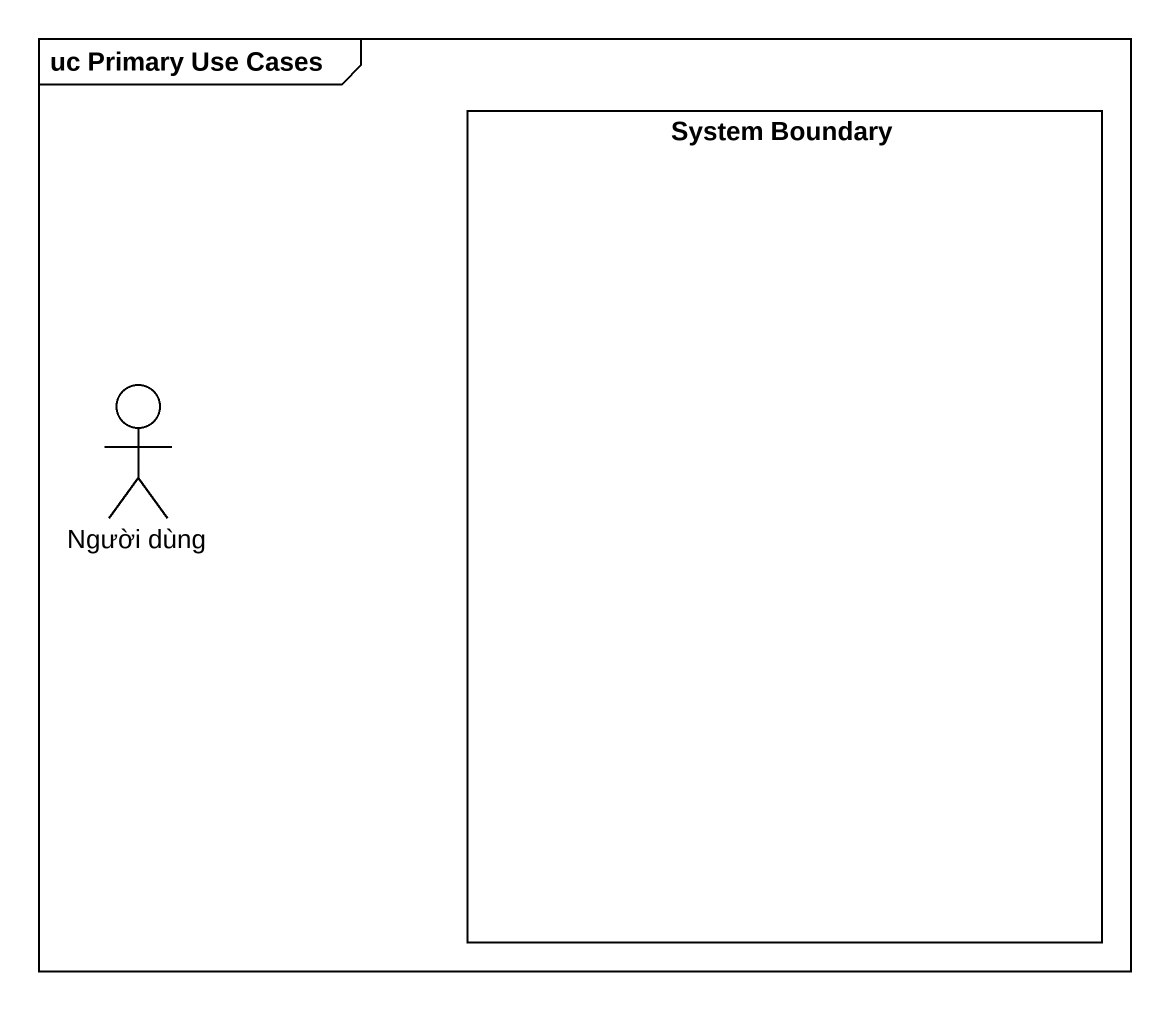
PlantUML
@startuml
mainframe uc Primary Use Cases
rectangle "System Boundary" as System_Boundary
actor "Người dùng" as Người_dùng
@enduml
